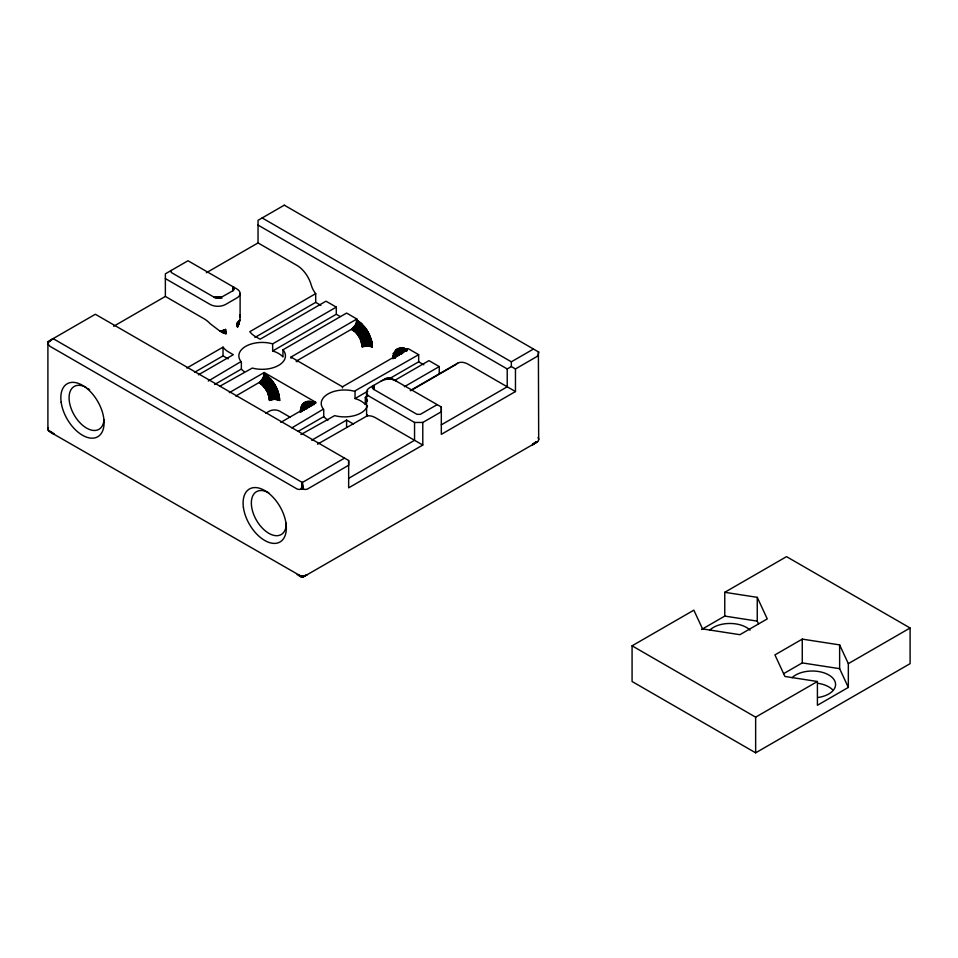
<?xml version="1.0" encoding="UTF-8"?>
<svg xmlns="http://www.w3.org/2000/svg" width="958" height="958" viewBox="0 0 958 958"><rect width="100%" height="100%" fill="white"/><g stroke="black" fill="none" stroke-linecap="round" stroke-linejoin="round"><path stroke-width="1.44" d="M171.183 270.467L171.183 272.443L214.269 297.315L220.424 297.782L232.806 290.777A5.101 2.946 0 0 0 233.62 287.22L232.806 286.61L232.806 290.777L233.62 287.22M422.789 422.454L414.551 422.454L369.752 396.6A10.921 6.311 0 0 1 369.752 387.679L385.2 378.757L391.355 378.29L441.315 406.994L441.315 411.76L422.789 422.454L422.789 445.051L348.652 487.85L348.652 460.499L95.345 314.26L47.9 341.647L48.451 344.545L49.816 346.221L297.387 489.167L299.818 489.466L302.309 488.532L302.309 482.497L344.533 458.128M348.652 460.499L348.652 465.265L307.231 489.167L305.099 489.502L302.309 488.532M48.343 427.555A7.281 4.203 0 0 0 50.032 431.974L302.812 577.219L536.564 442.368A7.305 4.215 0 0 0 537.666 441.554A7.281 4.203 0 0 0 538.683 439.578L538.396 351.873M394.816 357.837L395.714 350.233L397.45 348.844L403.09 347.958L407.018 349.215L407.018 350.341L402.24 351.55L397.57 355.729L397.726 352.328L396.54 349.466L394.816 357.837L393.163 355.885L395.714 350.233L397.115 355.765L402.276 350.915L407.042 349.766C401.079 345.862 393.019 350.52 393.415 357.645L393.798 357.981C393.415 351.071 401.234 346.556 407.018 350.341M239.728 320.655L239.847 320.056L238.135 322.044L238.458 325.241L237.548 327.301L237.177 325.648L238.698 324.558L240.087 318.319L240.123 293.447M314.356 402.719L308.584 404.444L304.44 409.27L303.039 403.737L302.141 411.341L302.321 404.623L301.698 405.653L303.494 409.689L305.913 407.102L310.344 406.396L306.596 407.318L303.961 409.425L302.321 404.623C304.931 400.66 310.524 400.672 314.356 402.719L314.356 403.845L309.566 405.054L304.309 409.784L305.195 407.006L303.866 402.971L302.572 410.647L305.901 405.905L309.566 405.054L311.673 405.39L311.53 406M401.665 353.981L401.869 353.394L399.27 353.813L396.636 355.921L394.995 351.119L394.588 357.418C394.947 351.023 401.845 349.095 406.958 350.915C401.354 347.251 393.762 351.634 394.133 358.328M229.321 392.66L264.216 372.518L263.282 377.656L259.953 382.014L235.788 396.061M272.659 350.999L336.294 314.26L336.294 307.123L272.659 343.862L272.659 350.999A23.303 13.448 0 0 1 282.957 356.939L282.945 349.814L346.592 313.074L356.879 319.014L355.957 324.151L352.185 328.845L296.13 361.226L297.028 361.789M300.249 412.347L301.698 405.653L301.459 411.832L301.183 406.791L303.087 410.587M392.924 358.843L393.163 355.885L392.984 357.322M233.105 286.801L232.806 290.777L233.381 287.005M301.674 488.867L302.309 482.497L53.121 338.629L47.924 342.365M405.677 351.011L405.689 348.652L402.228 349.646L399.402 352.005L396.564 356.436M303.494 410.204L305.83 405.294L309.338 401.929L310.416 401.462L310.488 405.785L311.673 405.39L311.697 401.737L307.542 403.977L303.961 409.425M302.572 410.647L304.776 402.348L305.83 405.294L305.566 408.779L309.482 405.689L314.296 404.42C309.242 401.186 301.938 404.288 301.626 410.515L301.914 410.922C302.213 405.533 308.189 402.085 313.015 404.516L313.015 402.156L309.554 403.162L306.728 405.509L303.902 409.94M367.381 416.119L367.225 414.934L366.95 416.011L317.529 444.177M300.309 410.826L301.123 411.485C300.74 404.575 308.56 400.061 314.356 403.845M305.722 408.24L309.195 406.899L309.171 401.33L305.71 404.683L303.494 409.689M301.363 489.011L302.309 482.497L303.255 489.011M239.739 320.068L239.488 321.553L236.949 323.78L237.177 325.648M395.007 358.268L398.444 348.365L399.354 351.382L398.959 354.927L403.162 352.281L403.09 347.958L399.258 350.76L395.762 357.083L393.858 353.286L393.966 356.615M302.441 577.267L305.949 575.315L302.057 577.255L302.309 575.878L302.441 577.267L298.668 575.315L301.375 577.075M302.908 409.605L305.77 401.869L306.823 408.719M396.66 355.382L398.588 353.598L402.037 352.795L401.845 347.826L398.384 351.179L396.169 356.184M303.027 410.096L304.704 404.647L306.835 401.546L307.602 405.857L306.285 408.431M53.78 433.531L54.151 434.345L48.151 430.082L53.78 433.974L51.816 432.309M395.762 357.083L397.582 351.73L400.648 347.862L400.779 354.005L401.869 353.394M220.256 331.36L223.956 333.097L225.597 329.42L220.256 331.36L210.149 323.684A21.842 12.61 60 0 0 204.15 318.822L165.363 296.429L113.667 326.271M398.959 354.927L400.276 352.352L399.51 348.041L397.378 351.143L395.702 356.592L398.6 352.999L403.162 352.281M237.033 324.702L239.141 323.014L238.135 322.044L238.159 326.127L237.285 326.163L238.65 321.577L239.296 322.487M399.929 354.137L398.396 354.735L397.45 348.844L395.067 356.675C395.834 352.472 400.432 349.814 404.456 351.263L404.348 351.885C400.863 350.688 396.708 352.496 395.582 356.101M237.68 324.307L237.56 322.475L236.949 323.78L237.823 325.253M304.895 409.234L305.351 409.294M222.256 332.33L223.334 330.414L223.549 332.917L225.705 331.24L225.597 329.42M225.705 331.24L226.22 333.839L224.4 332.917L225.621 330.318L221.669 331.839L221.609 330.881L220.699 331.049M236.949 323.78L237.56 322.475M396.636 355.921L400.204 350.472L404.372 348.233L404.456 351.263L401.103 352.819L397.378 356.232M223.214 332.773L224.891 329.791L225.178 333.624L226.052 333.144M224.471 333.312L225.765 331.576L225.01 331.612M397.115 355.765L401.258 350.939L407.018 349.215M224.268 331.959L222.627 332.498L224.136 330.127L223.956 333.097M367.094 416.047L367.561 415.329M304.309 409.784L308.572 405.078L314.368 403.27C308.404 399.366 300.345 404.025 300.74 411.15L300.489 409.389L301.626 410.515M396.971 356.28L397.726 355.202M221.669 331.839L222.496 330.678L222.627 332.498M225.178 333.624L225.956 332.701L224.4 332.917M373.572 385.487L373.871 389.463C372.147 384.661 374.65 384.194 373.871 389.463L416.958 414.335L420.37 414.335L437.207 404.623M535.761 441.973L532.444 444.751L537.666 441.554L532.684 444.572L536.109 442.189L532.828 443.937M47.96 342.713L53.121 338.629M306.057 408.958L307.063 408.192M307.255 407.641L309.362 406.3M397.57 355.729L398.241 355.274M237.368 326.606L238.159 326.127M410.79 390.648L455.912 364.543A21.842 12.61 60 0 1 468.426 364.387L515.464 391.547L515.464 368.95L536.779 356.639L538.204 354.819L538.695 352.053M206.341 272.755L258.037 242.925L296.824 265.318A21.842 12.61 60 0 1 311.242 285.053A14.562 8.406 60 0 0 315.697 293.639L315.697 302.369L254.96 337.432M186.846 368.04L223.022 347.143A14.562 8.406 60 0 0 228.172 351.718L233.321 354.688L198.426 374.829M315.697 293.639L249.798 331.696A14.562 8.406 60 0 0 254.948 336.258L260.097 339.228L325.995 301.183L336.294 307.123M194.594 372.291L223.022 355.873L228.172 358.843M208.257 381.044L241.033 361.561A23.303 13.448 0 0 1 245.679 346.365A23.303 13.448 0 0 1 272 343.683L272.659 343.862M214.628 384.505L241.356 369.07L241.356 361.932M219.837 386.254L252.301 368.064A23.303 13.448 0 0 0 278.622 365.381A23.303 13.448 0 0 0 283.269 350.185L282.945 349.814M290.981 358.256L290.981 357.059L356.879 319.014M265.713 413.269L269.354 411.162A7.281 4.203 0 0 1 279.652 411.162L289.951 417.101M280.802 422.382L315.697 402.24L315.697 403.438M290.981 357.059L342.473 386.793L408.371 348.736L418.67 354.688L418.67 361.813L389.391 378.721M291.915 427.867L323.409 409.114A23.303 13.448 0 0 1 328.055 393.918A23.303 13.448 0 0 1 354.376 391.235L418.67 354.688M298.273 431.328L323.732 416.634L323.732 409.497M355.035 391.427L355.035 398.564L367.752 391.211M300.932 434.549L334.677 415.628A23.303 13.448 0 0 0 367.477 405.773M355.035 398.564A23.303 13.448 0 0 1 365.333 404.504L365.321 397.366L367.872 395.905M394.6 380.47L428.968 360.627L439.255 366.579L439.255 373.704M311.697 440.225L346.592 420.083L351.742 423.053A14.562 8.406 60 0 0 353.526 423.903M404.372 386.721L439.255 366.579M410.252 390.589L457.637 363.226M262.157 217.945L511.344 361.813L533.474 349.035M258.037 225.082L507.225 368.95L511.344 366.579L515.464 368.95M348.652 478.341L414.551 440.297L414.551 422.454M441.315 424.837L507.225 386.793L507.225 368.95M515.464 391.547L441.315 434.345L441.315 406.994M724.763 592.307L786.53 556.646L910.1 627.993L910.1 663.655L755.646 752.832L632.076 681.497L632.076 645.824L693.855 610.162L702.549 628.915L739.911 634.687L767.262 618.904L757.251 597.337L724.763 592.307L724.763 616.09L701.579 629.478M802.265 639.118L774.926 654.901L784.925 676.468L817.413 681.497L817.413 705.28L848.333 687.425L848.333 663.655L839.627 644.89L802.265 639.118L802.265 662.9L783.62 673.666M632.076 645.824L755.646 717.159L817.413 681.497M848.333 663.655L910.1 627.993M225.154 332.558L225.849 332.186M391.726 378.434L385.2 378.757L392.409 378.757M392.085 378.59L385.2 378.757A5.101 2.946 0 0 1 391.355 378.29M309.482 405.689L305.937 406.503L303.447 409.174L305.542 404.084L307.973 401.366L308.105 407.509L308.991 407.485M283.987 205.347L284.586 205.347M221.478 297.315L214.269 297.315A5.101 2.946 0 0 0 220.424 297.782M221.154 297.483L214.269 297.315L220.795 297.651M402.037 352.795L403.019 352.891M724.763 616.09L757.251 621.119L758.496 623.814M802.265 662.9L839.627 668.672L848.333 687.425M311.781 404.767C307.757 403.318 303.159 405.976 302.393 410.18L300.776 408.036L301.123 411.485M372.327 346.952L367.177 345.73L362.028 346.952C361.765 339.851 357.753 332.905 351.742 329.121C361.238 330.558 370.087 337.348 372.327 346.952C371.92 336.306 365.908 325.888 356.879 320.2M279.652 400.456L274.503 399.235L269.354 400.456C269.09 393.355 265.079 386.409 259.067 382.625C268.563 384.062 277.425 390.852 279.652 400.456C279.245 389.81 273.234 379.392 264.216 373.704M538.647 352.017L284.286 205.168L258.037 220.328L258.037 242.925M315.697 302.369L320.846 305.339M336.294 314.26L340.15 316.487M418.67 361.813L423.819 364.794M351.502 329.576L372.219 341.539M392.936 353.502L396.816 355.741M361.657 344.952L364.244 346.449M219.286 296.645L221.873 298.142M165.363 278.586L210.149 304.452A10.921 6.311 0 0 0 225.597 304.452L236.925 297.914A10.921 6.311 0 0 0 236.925 288.993L188.007 260.756L165.363 273.832L165.363 296.429M422.789 445.051L375.752 417.892A21.842 12.61 60 0 0 369.752 415.832L366.603 415.796L366.555 392.133M264.216 372.518L315.697 402.24M302.057 577.255L300.429 575.734L301.698 577.195M365.321 397.366L365.645 397.75A23.303 13.448 0 0 1 367.477 401.103M538.013 437.626L538.54 438.536A7.305 4.215 0 0 1 538.683 439.566M238.255 323.888L238.698 324.558M395.067 356.675L393.451 354.532L393.798 357.981M396.121 355.669L394.373 352.149L394.301 357.011M373.309 385.691L373.871 389.463A5.101 2.946 0 0 1 373.069 385.906M239.955 314.871L240.123 317.158M238.841 324.091L238.674 322.499M302.309 482.497L302.944 488.867M239.452 320.595L239.141 323.014M839.627 644.89L839.627 668.672M757.251 597.337L757.251 621.119M755.646 717.159L755.646 752.832M511.344 361.813L511.344 366.579M346.592 420.083L346.592 427.208M342.473 386.793L342.473 387.978M223.022 347.143L223.022 355.873M47.9 341.647L47.9 428.992M307.458 574.644A7.269 4.203 0 0 1 297.172 574.644M381.08 381.14A10.921 6.311 0 0 1 383.344 380.134M384.194 379.883A10.921 6.311 0 0 1 385.978 379.512M392.541 379.667A10.921 6.311 0 0 1 393.427 379.883M394.265 380.134A10.921 6.311 0 0 1 396.528 381.14M104.027 419.724A24.752 14.298 60 0 1 85.573 427.484A24.752 14.298 60 0 1 69.084 397.199A24.752 14.298 60 0 1 86.591 387.679M88.112 388.637A24.752 14.298 60 0 1 89.621 389.738M286.346 523.224A24.752 14.298 60 0 1 268.851 533.331A24.752 14.298 60 0 1 251.343 503.01A24.752 14.298 60 0 1 268.851 492.903M328.055 420.083A23.303 13.448 0 0 1 323.732 416.634M244.302 371.656A23.303 13.448 0 0 1 241.356 369.07M278.622 395.115A23.303 13.448 0 0 1 270.12 398.241M818.312 683.365A23.303 13.448 0 0 1 832.454 689.628M709.722 630.184A23.303 13.448 0 0 1 750.078 630.184M792.098 677.737A23.303 13.448 0 0 1 830.766 676.276A23.303 13.448 0 0 1 818.312 697.46M265.558 374.554L263.737 379.428L259.965 383.188C268.683 385.14 276.814 391.319 279.185 400.216C278.79 389.87 272.946 379.751 264.192 374.243L265.558 374.554M358.232 321.05L356.4 325.924L352.628 329.684C361.358 331.636 369.489 337.815 371.86 346.712C371.464 336.366 365.621 326.247 356.867 320.738L358.232 321.05M266.899 375.524L264.755 380.17L260.851 383.835C268.791 386.182 276.215 391.822 278.682 399.989C278.299 389.954 272.635 380.134 264.133 374.782L266.899 375.524M359.561 322.02L357.43 326.666L353.526 330.33C361.465 332.677 368.89 338.318 371.357 346.485C370.974 336.45 365.309 326.63 356.807 321.277L359.561 322.02M268.204 376.626L265.761 381.009L261.726 384.565C268.911 387.188 275.629 392.337 278.143 399.797C277.772 390.062 272.276 380.542 264.037 375.344L268.204 376.626M360.879 323.121L358.436 327.504L354.4 331.061C361.585 333.683 368.303 338.833 370.818 346.293C370.447 336.557 364.95 327.037 356.711 321.84L360.879 323.121M269.497 377.835L266.743 381.931L262.588 385.379L272.335 391.714L277.581 399.618C277.221 390.181 271.892 380.949 263.905 375.919L269.497 377.835M362.172 324.331L359.418 328.426L355.262 331.875L365.01 338.21L370.255 346.113C369.896 336.677 364.567 327.444 356.58 322.415L362.172 324.331M270.743 379.152L267.689 382.937L263.414 386.254L271.737 391.942L276.994 399.486C276.646 390.337 271.485 381.38 263.725 376.494L270.743 379.152M363.417 325.648L360.364 329.432L356.089 332.749L364.411 338.437L369.668 345.982C369.321 336.833 364.148 327.875 356.4 322.99L363.417 325.648M271.928 380.554L264.216 387.188L272.192 393.211L276.395 399.378C276.048 390.493 271.042 381.811 263.522 377.081L267.689 378.015L271.928 380.554M364.603 327.049L356.879 333.683L364.866 339.707L369.07 345.874C368.722 336.988 363.717 328.307 356.196 323.576L360.364 324.511L364.603 327.049M273.066 382.05L264.971 388.182L271.593 393.415L275.772 399.294C275.449 390.672 270.575 382.254 263.282 377.656L268.863 379.117L273.066 382.05M365.74 328.546L357.645 334.677L364.268 339.91L368.447 345.79C368.111 337.168 363.25 328.75 355.957 324.151L361.537 325.612L365.74 328.546M274.144 383.607L265.677 389.223L271.006 393.642L275.138 399.246C274.826 390.876 270.096 382.685 263.007 378.23L268.575 379.572L274.144 383.607M366.818 330.103L358.352 335.719L363.681 340.138L367.812 345.742C367.501 337.372 362.771 329.181 355.681 324.726L361.25 326.067L366.818 330.103M275.138 385.236L266.348 390.313L271.365 394.852L274.503 399.235C274.192 391.092 269.593 383.128 262.708 378.781L269.689 380.745L275.138 385.236M367.812 331.731L359.022 336.809L364.04 341.347L367.177 345.73C366.866 337.587 362.268 329.624 355.382 325.277L362.352 327.241L367.812 331.731M360.088 337.659L366.543 345.742C366.243 337.815 361.765 330.043 355.047 325.816L362.004 327.672L368.722 333.408L360.088 337.659L362.507 346.712L361.992 345.898L365.872 344.629L372.267 345.371C369.668 336.414 361.322 329.959 352.185 328.845L356.544 332.474L360.088 337.659M267.414 391.163L273.868 399.246C273.569 391.319 269.09 383.547 262.372 379.32L269.342 381.176L276.048 386.912L267.414 391.163L269.833 400.216L269.318 399.402L273.198 398.133L279.592 398.875C276.994 389.918 268.647 383.463 259.51 382.35L263.869 385.978L267.414 391.163M360.639 338.797L365.92 345.79C365.621 338.042 361.25 330.474 354.688 326.343L363.034 328.881L369.537 335.108L360.639 338.797M267.965 392.301L273.246 399.294C272.946 391.547 268.575 383.978 262.013 379.847L270.36 382.386L276.862 388.613L267.965 392.301M361.118 339.958L365.297 345.874C365.01 338.294 360.723 330.881 354.316 326.834L362.627 329.277L366.686 332.378L370.255 336.845L361.118 339.958M268.444 393.463L272.623 399.378C272.335 391.798 268.048 384.386 261.642 380.338L269.952 382.781L274.012 385.882L277.592 390.349L268.444 393.463M361.537 341.12L364.687 345.982C364.411 338.545 360.208 331.276 353.909 327.313L359.418 328.426L363.573 330.522L367.525 333.911L370.878 338.581L361.537 341.12M268.863 394.624L272.012 399.486C271.737 392.05 267.533 384.781 261.235 380.817L266.743 381.931L270.898 384.026L274.85 387.415L278.215 392.085L268.863 394.624M361.885 342.269L364.1 346.113C363.824 338.809 359.693 331.648 353.502 327.744L358.975 328.893L364.471 331.827L368.267 335.468L371.405 340.318L367.082 340.521L361.885 342.269M269.21 395.774L271.425 399.618C271.15 392.313 267.019 385.152 260.827 381.248L266.3 382.398L271.797 385.332L275.593 388.972L278.73 393.822L274.407 394.025L269.21 395.774M362.148 343.419L363.537 346.293C363.262 339.06 359.19 331.995 353.071 328.151C361.082 328.462 369.764 335.348 371.357 341.934C368.231 341.431 364.974 342.066 362.148 343.419M269.473 396.923L270.863 399.797C270.587 392.576 266.516 385.499 260.396 381.655C268.408 381.967 277.09 388.852 278.682 395.438C275.557 394.935 272.3 395.57 269.473 396.923M362.34 344.545L363.01 346.485C362.735 339.336 358.687 332.33 352.628 328.51C361.334 329.372 369.201 335.444 372.099 343.718L367.632 343.204L362.34 344.545M269.677 398.049L270.336 399.989C270.06 392.84 266.013 385.834 259.953 382.014C268.659 382.877 276.527 388.948 279.425 397.223L274.958 396.708L269.677 398.049M243.428 507.536A30.584 17.651 60 0 0 278.622 542.647A30.584 17.651 60 0 0 272.12 496.304A30.584 17.651 60 0 0 243.428 507.536M61.168 402.312A30.584 17.651 60 0 0 96.363 437.423A30.584 17.651 60 0 0 89.86 391.08A30.584 17.651 60 0 0 61.168 402.312"/></g></svg>
